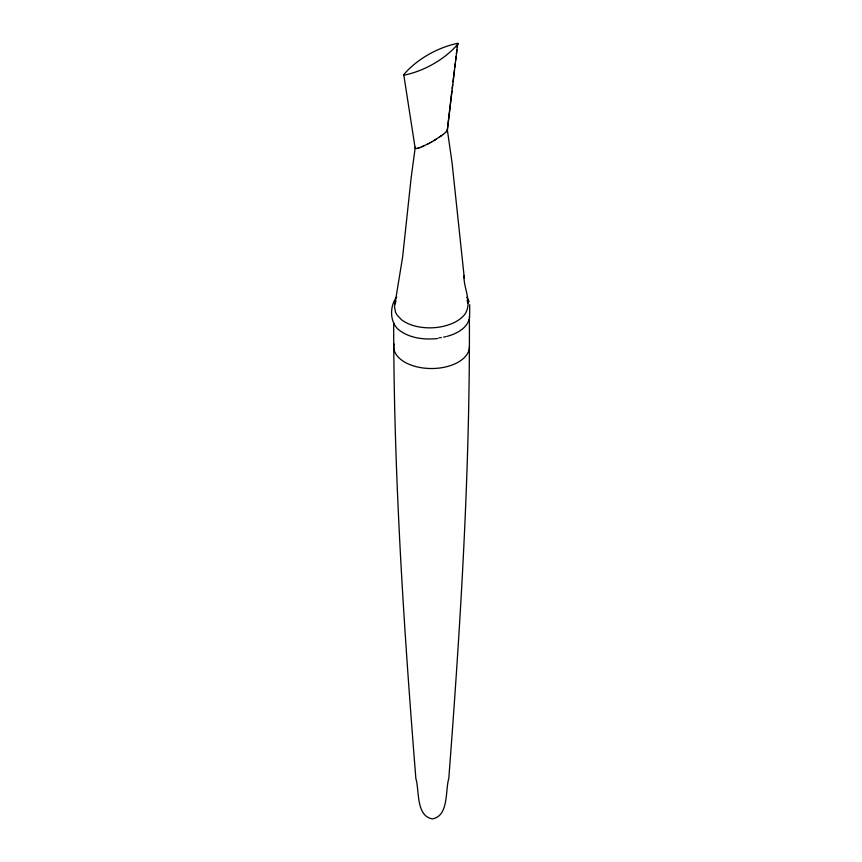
<?xml version="1.0" encoding="UTF-8"?>
<svg xmlns="http://www.w3.org/2000/svg" width="862" height="862" viewBox="0 0 862 862"><rect width="100%" height="100%" fill="white"/><g stroke="black" fill="none" stroke-linecap="round" stroke-linejoin="round"><path stroke-width="1.29" d="M469.381 316.408C470.124 470.695 460.513 624.853 448.779 778.623C445.137 790.152 449.113 815.894 432.39 818.9C415.667 815.926 419.546 790.185 415.872 778.655C403.782 627.094 393.74 475.156 393.675 323.056M469.596 317.776L469.715 304.685M420.344 147.413C419.288 147.952 414.223 149.88 415.538 147.133M451.85 91.135L447.303 130.291L446.376 131.66M452.173 88.484L452.669 84.498M452.992 81.847L454.457 69.897M454.78 67.236L455.276 63.26M455.599 60.599L456.084 56.623M456.407 53.961L456.903 49.985M457.226 47.324L457.711 43.348C437.864 47.345 416.831 59.209 403.75 74.638L415.161 148.21M447.303 130.356L457.711 43.348M458.088 43.865C445.007 59.295 423.975 71.147 404.116 75.156L403.75 74.638M415.204 147.714L411.185 177.432L402.629 256.962L394.505 306.71L395.529 312.281L396.962 314.942L401.563 319.77A34.588 19.977 0 0 0 416.389 326.396C428.522 329.068 441.549 328.12 452.97 323.142A39.749 22.962 0 0 0 464.941 314.145C472.71 302.616 463.433 288.188 463.971 275.657L464.306 278.081L452.076 162.918L447.346 129.86M394.936 303.887L395.992 301.107M396.66 296.981C389.721 305.924 389.538 321.526 398.276 329.413C409.159 338.281 424.136 339.962 437.659 338.529M445.525 132.511L446.376 131.606M445.525 132.457L443.1 134.537M434.017 140.592L443.1 134.483M439.879 136.81L441.581 135.614M436.064 139.288L431.916 141.81M429.815 142.973L431.916 141.745M427.735 144.083L429.815 142.92M427.735 144.019L420.344 147.467M421.981 146.745L423.781 145.958M417.65 148.296L418.889 147.93M466.762 297.196L469.176 301.786M467.075 300.288L467.894 303.047M469.434 346.675A37.853 21.819 -0.1 0 1 429.093 368.483A37.853 21.819 -0.1 0 1 394.042 343.895M469.057 319.252A37.853 21.819 -0.1 0 1 447.141 336.309M446.01 336.589A37.853 21.819 -0.1 0 1 443.693 337.096M441.322 337.516A37.853 21.819 -0.1 0 1 438.909 337.839"/></g></svg>
